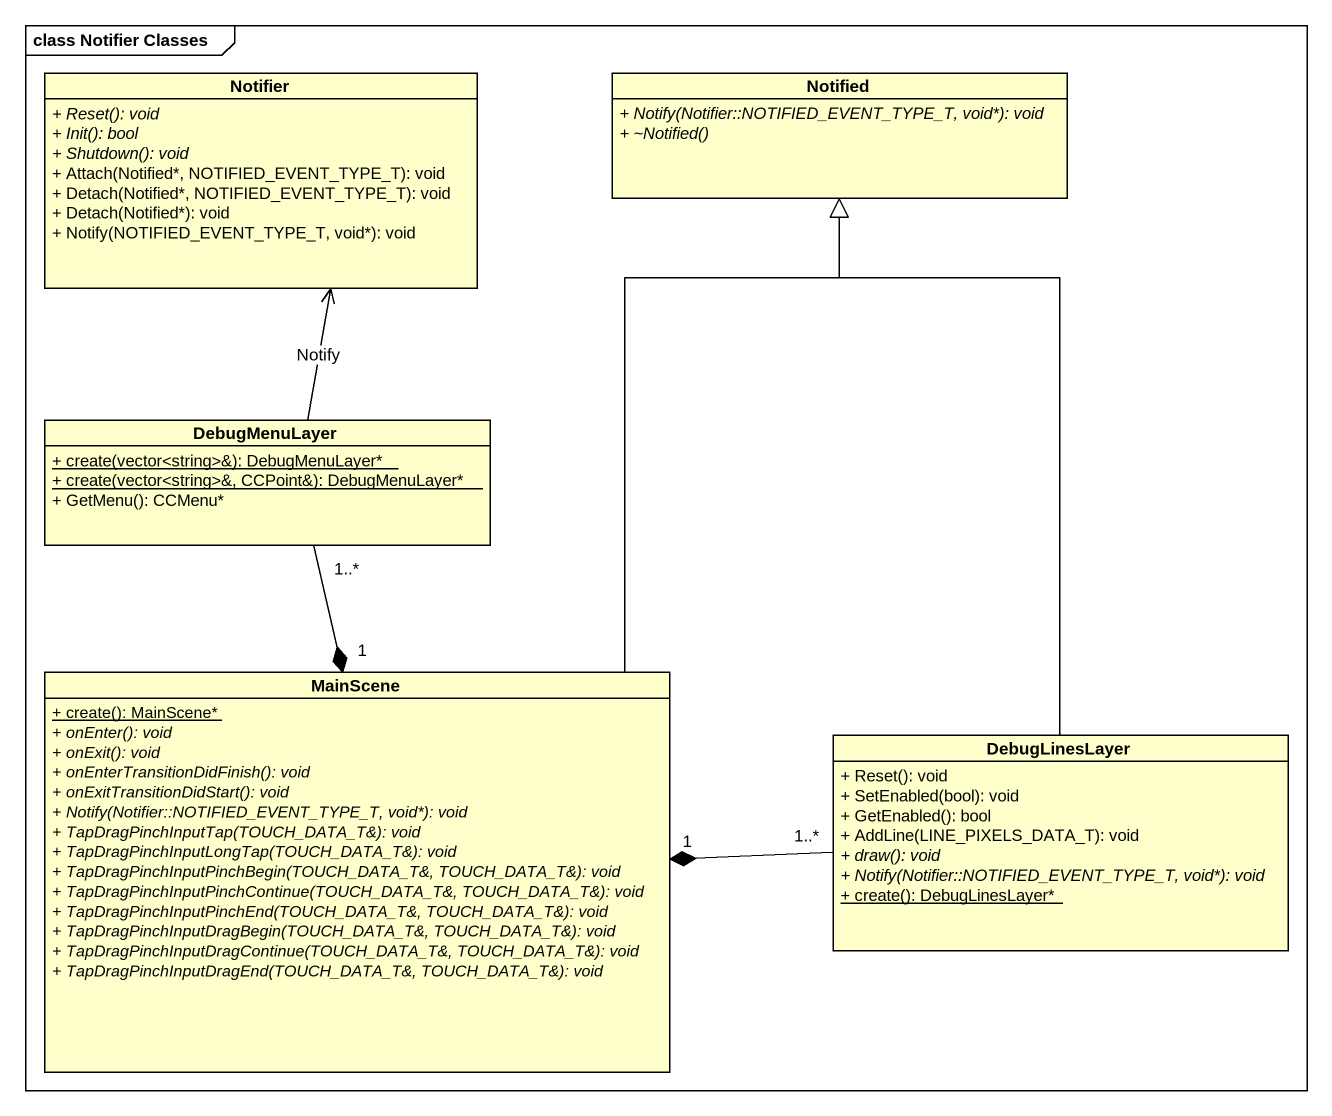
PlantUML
@startuml
mainframe class Notifier Classes
hide circle
hide empty members
skinparam classAttributeIconSize 0
class Notifier {
  {abstract} + Reset(): void
  {abstract} + Init(): bool
  {abstract} + Shutdown(): void
  + Attach(Notified*, NOTIFIED_EVENT_TYPE_T): void
  + Detach(Notified*, NOTIFIED_EVENT_TYPE_T): void
  + Detach(Notified*): void
  + Notify(NOTIFIED_EVENT_TYPE_T, void*): void
}
class Notified {
  {abstract} + Notify(Notifier::NOTIFIED_EVENT_TYPE_T, void*): void
  {abstract} + ~Notified()
}
class DebugMenuLayer {
  {static} + create(vector<string>&): DebugMenuLayer*
  {static} + create(vector<string>&, CCPoint&): DebugMenuLayer*
  + GetMenu(): CCMenu*
}
class MainScene {
  {static} + create(): MainScene*
  {abstract} + onEnter(): void
  {abstract} + onExit(): void
  {abstract} + onEnterTransitionDidFinish(): void
  {abstract} + onExitTransitionDidStart(): void
  {abstract} + Notify(Notifier::NOTIFIED_EVENT_TYPE_T, void*): void
  {abstract} + TapDragPinchInputTap(TOUCH_DATA_T&): void
  {abstract} + TapDragPinchInputLongTap(TOUCH_DATA_T&): void
  {abstract} + TapDragPinchInputPinchBegin(TOUCH_DATA_T&, TOUCH_DATA_T&): void
  {abstract} + TapDragPinchInputPinchContinue(TOUCH_DATA_T&, TOUCH_DATA_T&): void
  {abstract} + TapDragPinchInputPinchEnd(TOUCH_DATA_T&, TOUCH_DATA_T&): void
  {abstract} + TapDragPinchInputDragBegin(TOUCH_DATA_T&, TOUCH_DATA_T&): void
  {abstract} + TapDragPinchInputDragContinue(TOUCH_DATA_T&, TOUCH_DATA_T&): void
  {abstract} + TapDragPinchInputDragEnd(TOUCH_DATA_T&, TOUCH_DATA_T&): void
}
class DebugLinesLayer {
  + Reset(): void
  + SetEnabled(bool): void
  + GetEnabled(): bool
  + AddLine(LINE_PIXELS_DATA_T): void
  {abstract} + draw(): void
  {abstract} + Notify(Notifier::NOTIFIED_EVENT_TYPE_T, void*): void
  {static} + create(): DebugLinesLayer*
}
DebugMenuLayer -up-> Notifier : Notify
DebugMenuLayer "1..*" --* "1" MainScene
MainScene -up-|> Notified
DebugLinesLayer -up-|> Notified
DebugLinesLayer "1..*" -left-* "1" MainScene
@enduml
